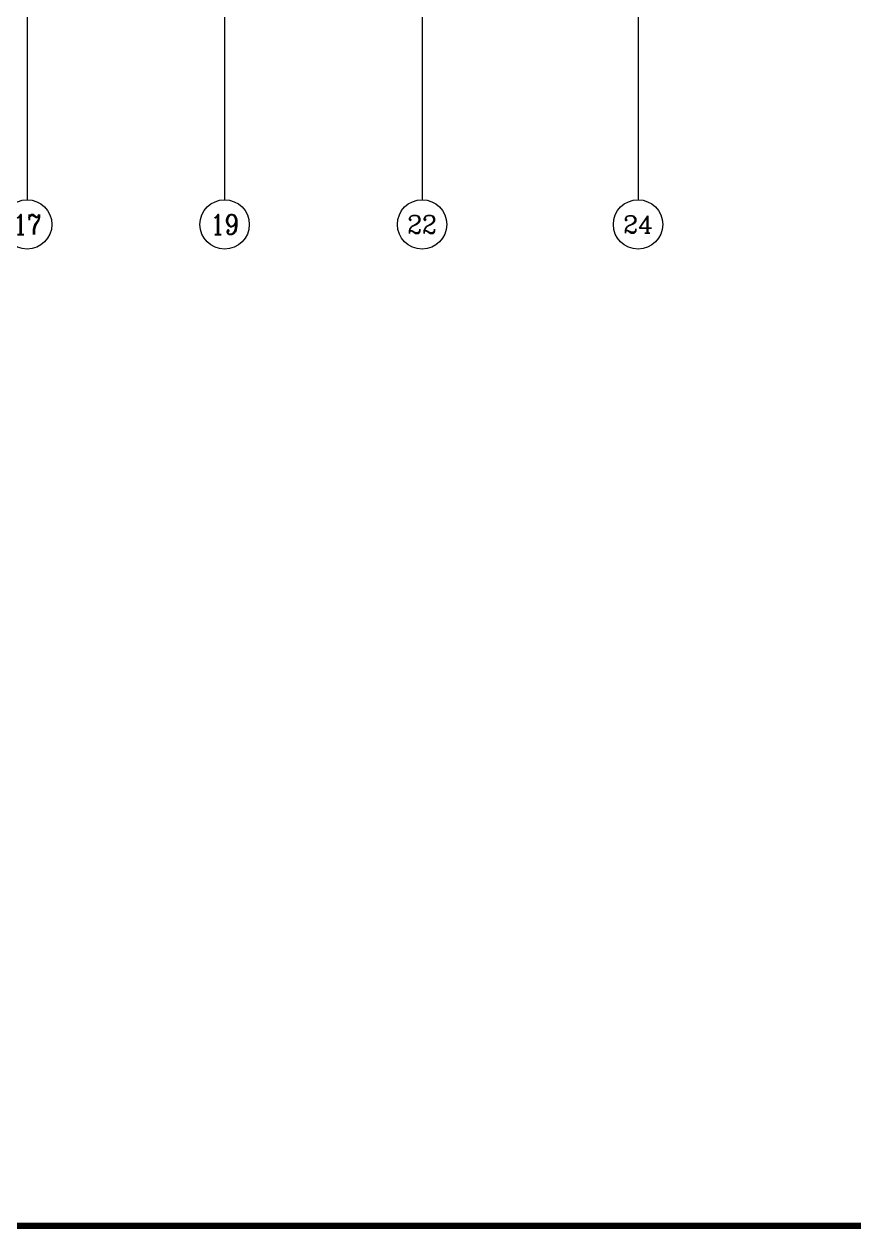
# Model space of a CAD drawing. Extents: x -129922 to 1190196, y -520662 to 139923.
# Drawn here: x 1094221 to 1107669, y -340034 to -320520 of the extents above; entities that cross this region are included whole.
import ezdxf
from ezdxf.enums import TextEntityAlignment as Align

# ---------------------------------------------------------------- set-up
doc = ezdxf.new("R2010")
doc.units = 0
doc.header["$LTSCALE"] = 1000
doc.header["$MEASUREMENT"] = 0
for name, color, linetype, lineweight in [('A-标注-轴号', 3, 'Continuous', 15), ('A-标注-轴号文字', 7, 'Continuous', 15), ('S-板-文字', 7, 'Continuous', 20)]:
    doc.layers.add(name, color=color, linetype=linetype, lineweight=lineweight)
doc.layers.add('Y-云图图框', color=7, linetype='Continuous')
doc.styles.add('_TCH_AXIS', font='COMPLEX.shx', dxfattribs={"bigfont": 'hztxt.shx'})
doc.styles.add('_YT_Name', font='simhei.ttf', dxfattribs={"width": 0.8})
doc.styles.add('_YT_Sign_Text', font='ros.shx', dxfattribs={"width": 0.8, "bigfont": 'hztxt.shx'})
doc.styles.add('COMPLEX', font='COMPLEX')
doc.styles.get("Standard").update_dxf_attribs({"font": 'gbenor.shx', "bigfont": 'gbcbig.shx'})

# ---------------------------------------------------------------- blocks, each defined once
blk = doc.blocks.new('ECMCTK_A1_横_单行图名--0')
at = {"const_width": 1}
blk.add_lwpolyline([(25, 10), (831, 10), (831, 584), (25, 584)], close=True, dxfattribs=at)
at = {"color": 80, "flags": 3}
for tag, height, p in [('YTHQINS', 3, (34.31, 585.5)), ('ECMCKEY', 3, (292.07, 288.23)), ('YTTQINS', 5.62, (848.03, 12.81)), ('YTFRAME', 3, (652.76, 5.84)), ('YTBARCODE_T1', 3, (749.78, 5.95))]:
    blk.add_attdef(tag, text='', height=height, dxfattribs=at).set_placement(p, align=Align.MIDDLE_CENTER)
for tag, height, style, width, p in [('证书编号', 4, '_YT_Sign_Text', 0.8, (708.87, 43.81)), ('审查批准号', 4, '_YT_Sign_Text', 0.8, (761.06, 43.81)), ('工程号', 4, '_YT_Sign_Text', 0.5, (804.08, 44.12)), ('设计单位', 6, '_YT_Name', 0.8, (623.75, 38.6)), ('建设单位', 4, '_YT_Sign_Text', 0.8, (734.96, 36.11)), ('阶段', 4, '_YT_Sign_Text', 0.8, (804.08, 35.81)), ('项目号', 4, '_YT_Sign_Text', 0.5, (822.08, 33.72)), ('项目名称', 4, '_YT_Sign_Text', 0.8, (734.96, 28.11)), ('专业', 4, '_YT_Sign_Text', 0.8, (804.08, 27.31)), ('图纸编号', 4, '_YT_Sign_Text', 0.5, (803.93, 19.36)), ('图纸名称', 4.5, '_YT_Name', 0.8, (735.39, 15.06)), ('出图比例', 4.2, '_YT_Sign_Text', 0.8, (681.82, 11.78)), ('日期', 4, '_YT_Sign_Text', 0.5, (803.88, 12.13)), ('版本号', 4, '_YT_Sign_Text', 0.8, (822.08, 13))]:
    blk.add_attdef(tag, text='', height=height, dxfattribs=dict(style=style, width=width)).set_placement(p, align=Align.CENTER)
at = {"style": '_YT_Sign_Text', "width": 0.8, "flags": 3}
for tag, p, height in [('{审定人}', (605.87, 26.45), 6.24), ('{校对人}', (658.35, 26.53), 6.24), ('[审定人]', (590.95, 27.81), 4.1), ('[校对人]', (642.23, 27.82), 4.1), ('{审核人}', (606.98, 18.44), 6.24), ('{设计人}', (658.48, 18.54), 6.24), ('[审核人]', (591.01, 19.76), 4.1), ('[设计人]', (642.47, 20.21), 4.1), ('{项目负责人}', (608.28, 10.72), 6.24), ('[项目负责人]', (590.78, 12.01), 4.1), ('[专业负责人]', (642.74, 11.77), 4.1), ('{专业负责人}', (658.58, 10.36), 6.24)]:
    blk.add_attdef(tag, p, '', height=height, dxfattribs=at)
at = {"color": 80, "flags": 3}
for tag, p in [('YTQRCODE', (551.04, 11.91)), ('YTBZSIT', (25, 10)), ('EXT_TK_LEFT', (25, 10))]:
    blk.add_attdef(tag, p, '', height=3, dxfattribs=at)
blk = doc.blocks.new('_AXISO')
blk.add_circle((0, 0), 0.5)
at = {"layer": 'S-板-文字', "style": 'COMPLEX', "width": 1.041667}
blk.add_attdef('A', text='', height=0.56, dxfattribs=at).set_placement((-0.25, -0.28), (0.25, -0.28), align=Align.FIT)
blk = doc.blocks.new('ZHOUWANG3')
at = {"layer": 'A-标注-轴号'}
for p, q in [((115752, 226834), (115752, 222834)), ((118952, 226834), (118952, 222834)), ((122152, 226834), (122152, 222834)), ((125652, 226834), (125652, 222834))]:
    blk.add_line(p, q, dxfattribs=at)
ref = blk.add_blockref('_AXISO', (115752, 222434), dxfattribs=dict(at, xscale=800, yscale=800, zscale=800))
ref.add_attrib('A', '17', dxfattribs={"layer": 'A-标注-轴号文字', "height": 328.4, "style": '_TCH_AXIS'}).set_placement((115525, 222269), (115979, 222269), align=Align.FIT)
ref = blk.add_blockref('_AXISO', (118952, 222434), dxfattribs=dict(at, xscale=800, yscale=800, zscale=800))
ref.add_attrib('A', '19', dxfattribs={"layer": 'A-标注-轴号文字', "height": 328.4, "style": '_TCH_AXIS'}).set_placement((118725, 222269), (119179, 222269), align=Align.FIT)
ref = blk.add_blockref('_AXISO', (122152, 222434), dxfattribs=dict(at, xscale=800, yscale=800, zscale=800))
ref.add_attrib('A', '22', dxfattribs={"layer": 'A-标注-轴号文字', "height": 294.3, "style": '_TCH_AXIS'}).set_placement((121914, 222286), (122390, 222286), align=Align.FIT)
ref = blk.add_blockref('_AXISO', (125652, 222434), dxfattribs=dict(at, xscale=800, yscale=800, zscale=800))
ref.add_attrib('A', '24', dxfattribs={"layer": 'A-标注-轴号文字', "height": 282.2, "style": '_TCH_AXIS'}).set_placement((125410, 222293), (125894, 222293), align=Align.FIT)

msp = doc.modelspace()

# ---------------------------------------------------------------- block references
msp.add_blockref('ZHOUWANG3', (978518.8, -546199))
at = {"layer": 'Y-云图图框', "xscale": 100, "yscale": 100, "zscale": 100}
msp.add_blockref('ECMCTK_A1_横_单行图名--0', (1050410.6, -340984.2), dxfattribs=at)

doc.saveas('drawing.dxf')
